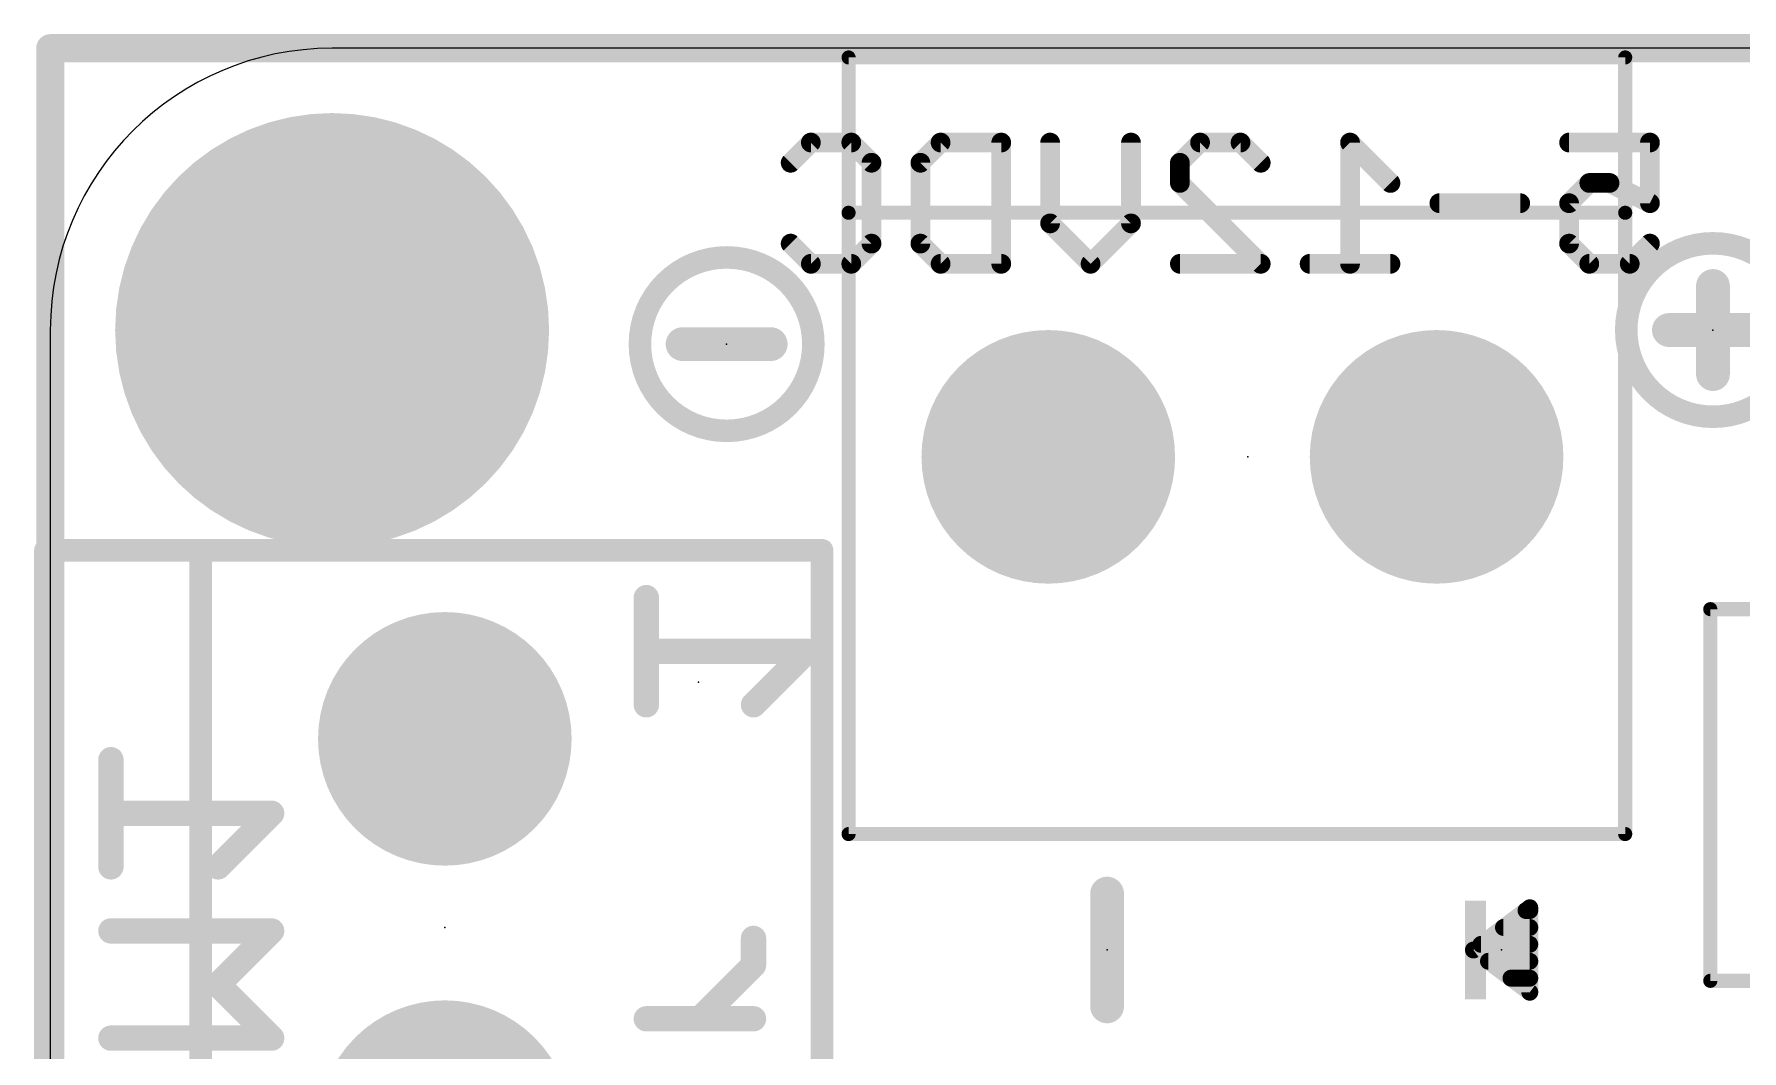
# Model space of a CAD drawing. Extents: x -0.1 to 50.9, y -0.1 to 23.
# Drawn here: x -0.15 to 15.25, y 13.82 to 22.99 of the extents above; entities that cross this region are included whole.
import ezdxf

# ---------------------------------------------------------------- set-up
doc = ezdxf.new("R2010")
doc.units = 0
for name, color, linetype in [('16', 132, 'CONTINUOUS'), ('17', 110, 'CONTINUOUS'), ('20', 53, 'CONTINUOUS'), ('21', 40, 'CONTINUOUS'), ('22', 6, 'CONTINUOUS'), ('23', 40, 'CONTINUOUS'), ('30', 253, 'CONTINUOUS')]:
    doc.layers.add(name, color=color, linetype=linetype)

# ---------------------------------------------------------------- blocks, each defined once
blk = doc.blocks.new('RECT')
blk.add_solid([(-0.5, -0.5), (0.5, -0.5), (-0.5, 0.5), (0.5, 0.5)])
blk = doc.blocks.new('ROUNDP')
at = {"const_width": 0.5}
blk.add_lwpolyline([(0, -0.25, 1), (0, 0.25, 1), (0, -0.25)], format="xyb", dxfattribs=at)

msp = doc.modelspace()

# ---------------------------------------------------------------- linework, layer by layer
at = {"layer": '16', "const_width": 0.254}
for points in [[(0, 22.86), (0, 0)], [(50.8, 22.86), (0, 22.86)]]:
    msp.add_lwpolyline(points, dxfattribs=at)
at = {"layer": '16', "const_width": 0.127}
for points in [[(0.0635, 22.86, 1), (-0.0635, 22.86)], [(0, 22.9235, 1), (0, 22.7965)]]:
    msp.add_lwpolyline(points, format="xyb", dxfattribs=at)
at = {"layer": '20'}
for p, q in [((48.26, 22.86), (2.54, 22.86)), ((0, 20.32), (0, 2.54))]:
    msp.add_line(p, q, dxfattribs=at)
msp.add_arc((2.54, 20.32), 2.54, 90, 180, dxfattribs=at)
at = {"layer": '21'}
for points, const_width in [([(14.195, 22.777), (7.195, 22.777)], 0.127), ([(7.195, 22.777), (7.195, 21.377)], 0.127), ([(14.195, 21.377), (14.195, 22.777)], 0.127), ([(7.195, 21.377), (7.195, 15.777)], 0.127), ([(14.195, 21.377), (7.195, 21.377)], 0.127), ([(14.195, 15.777), (14.195, 21.377)], 0.127), ([(14.986, 20.7168), (14.986, 19.9232)], 0.3048), ([(15.3828, 20.32), (14.5891, 20.32)], 0.3048), ([(6.4928, 20.193), (5.6991, 20.193)], 0.3048), ([(1.356, 18.3352), (-0.044, 18.3352)], 0.2032), ([(-0.044, 18.3352), (-0.044, 11.3352)], 0.2032), ([(6.956, 18.3352), (1.356, 18.3352)], 0.2032), ([(1.356, 18.3352), (1.356, 11.3352)], 0.2032), ([(6.956, 11.3352), (6.956, 18.3352)], 0.2032), ([(14.962, 17.804), (18.312, 17.804)], 0.127), ([(14.962, 14.454), (14.962, 17.804)], 0.127), ([(7.195, 15.777), (14.195, 15.777)], 0.127), ([(9.525, 15.24), (9.525, 14.224)], 0.3048), ([(13.335, 15.113), (12.827, 14.732)], 0.1524), ([(13.3011, 15.0876), (13.335, 15.0876)], 0.1524), ([(13.335, 14.351), (13.335, 15.113)], 0.1524), ([(13.0979, 14.9352), (13.335, 14.9352)], 0.1524), ([(12.827, 14.732), (13.335, 14.351)], 0.1524), ([(12.8947, 14.7828), (13.335, 14.7828)], 0.1524), ([(12.9625, 14.6304), (13.335, 14.6304)], 0.1524), ([(13.1657, 14.478), (13.335, 14.478)], 0.1524), ([(18.312, 14.454), (14.962, 14.454)], 0.127)]:
    msp.add_lwpolyline(points, dxfattribs=dict(at, const_width=const_width))
for points, const_width in [([(7.195, 22.8087, 1), (7.195, 22.7453)], 0.0635), ([(7.2268, 22.777, 1), (7.1633, 22.777)], 0.0635), ([(14.2268, 22.777, 1), (14.1632, 22.777)], 0.0635), ([(14.195, 22.7453, 1), (14.195, 22.8087)], 0.0635), ([(7.2268, 21.377, 1), (7.1633, 21.377)], 0.0635), ([(7.195, 21.4088, 1), (7.195, 21.3453)], 0.0635), ([(7.1633, 21.377, 1), (7.2268, 21.377)], 0.0635), ([(14.2268, 21.377, 1), (14.1632, 21.377)], 0.0635), ([(14.1632, 21.377, 1), (14.2268, 21.377)], 0.0635), ([(14.195, 21.3453, 1), (14.195, 21.4088)], 0.0635), ([(14.986, 19.5383, 1), (14.986, 21.1017, 1), (14.986, 19.5383)], 0.2032), ([(6.096, 19.4113, 1), (6.096, 20.9747, 1), (6.096, 19.4113)], 0.2032), ([(15.0622, 20.7168, 1), (14.9098, 20.7168)], 0.1524), ([(14.5891, 20.3962, 1), (14.5891, 20.2438)], 0.1524), ([(5.6991, 20.2692, 1), (5.6991, 20.1168)], 0.1524), ([(6.4928, 20.1168, 1), (6.4928, 20.2692)], 0.1524), ([(14.9098, 19.9232, 1), (15.0622, 19.9232)], 0.1524), ([(-0.044, 18.386, 1), (-0.044, 18.2844)], 0.1016), ([(0.0068, 18.3352, 1), (-0.0948, 18.3352)], 0.1016), ([(1.356, 18.386, 1), (1.356, 18.2844)], 0.1016), ([(1.4068, 18.3352, 1), (1.3052, 18.3352)], 0.1016), ([(1.356, 18.2844, 1), (1.356, 18.386)], 0.1016), ([(7.0068, 18.3352, 1), (6.9052, 18.3352)], 0.1016), ([(6.956, 18.2844, 1), (6.956, 18.386)], 0.1016), ([(14.962, 17.8358, 1), (14.962, 17.7723)], 0.0635), ([(14.9938, 17.804, 1), (14.9303, 17.804)], 0.0635), ([(7.195, 15.8088, 1), (7.195, 15.7453)], 0.0635), ([(7.1633, 15.777, 1), (7.2268, 15.777)], 0.0635), ([(14.1632, 15.777, 1), (14.2268, 15.777)], 0.0635), ([(14.195, 15.7453, 1), (14.195, 15.8088)], 0.0635), ([(9.6012, 15.24, 1), (9.4488, 15.24)], 0.1524), ([(13.3011, 15.1257, 1), (13.3011, 15.0495)], 0.0762), ([(13.3731, 15.113, 1), (13.2969, 15.113)], 0.0762), ([(13.3579, 15.0825, 1), (13.3121, 15.1435)], 0.0762), ([(13.335, 15.0495, 1), (13.335, 15.1257)], 0.0762), ([(13.0979, 14.9733, 1), (13.0979, 14.8971)], 0.0762), ([(13.335, 14.8971, 1), (13.335, 14.9733)], 0.0762), ([(12.8499, 14.7625, 1), (12.8041, 14.7015)], 0.0762), ([(12.8041, 14.7625, 1), (12.8499, 14.7015)], 0.0762), ([(12.8947, 14.8209, 1), (12.8947, 14.7447)], 0.0762), ([(13.335, 14.7447, 1), (13.335, 14.8209)], 0.0762), ([(12.9625, 14.6685, 1), (12.9625, 14.5923)], 0.0762), ([(13.335, 14.5923, 1), (13.335, 14.6685)], 0.0762), ([(13.1657, 14.5161, 1), (13.1657, 14.4399)], 0.0762), ([(13.335, 14.4399, 1), (13.335, 14.5161)], 0.0762), ([(14.962, 14.4858, 1), (14.962, 14.4223)], 0.0635), ([(14.9303, 14.454, 1), (14.9938, 14.454)], 0.0635), ([(13.2969, 14.351, 1), (13.3731, 14.351)], 0.0762), ([(13.3121, 14.3205, 1), (13.3579, 14.3815)], 0.0762), ([(9.4488, 14.224, 1), (9.6012, 14.224)], 0.1524)]:
    msp.add_lwpolyline(points, format="xyb", dxfattribs=dict(at, const_width=const_width))
at = {"layer": '22'}
for points, const_width in [([(6.6729, 21.8278), (6.8551, 22.01)], 0.1778), ([(6.8551, 22.01), (7.2194, 22.01)], 0.1778), ([(7.2194, 22.01), (7.4016, 21.8278)], 0.1778), ([(7.8423, 21.8278), (8.0244, 22.01)], 0.1778), ([(8.0244, 22.01), (8.571, 22.01)], 0.1778), ([(8.571, 22.01), (8.571, 20.9169)], 0.1778), ([(9.0117, 21.2813), (9.0117, 22.01)], 0.1778), ([(9.7404, 22.01), (9.7404, 21.2813)], 0.1778), ([(10.1811, 21.8278), (10.3632, 22.01)], 0.1778), ([(10.3632, 22.01), (10.7276, 22.01)], 0.1778), ([(10.7276, 22.01), (10.9098, 21.8278)], 0.1778), ([(12.0792, 21.6457), (11.7148, 22.01)], 0.1778), ([(11.7148, 22.01), (11.7148, 20.9169)], 0.1778), ([(13.6892, 22.01), (14.418, 22.01)], 0.1778), ([(14.418, 22.01), (14.418, 21.4635)], 0.1778), ([(7.4016, 21.8278), (7.4016, 21.0991)], 0.1778), ([(7.8423, 21.0991), (7.8423, 21.8278)], 0.1778), ([(10.1811, 21.6457), (10.1811, 21.8278)], 0.1778), ([(10.9098, 20.9169), (10.1811, 21.6457)], 0.1778), ([(13.8714, 21.6457), (13.6892, 21.4635)], 0.1778), ([(14.0536, 21.6457), (13.8714, 21.6457)], 0.1778), ([(14.418, 21.4635), (14.0536, 21.6457)], 0.1778), ([(13.2486, 21.4635), (12.5198, 21.4635)], 0.1778), ([(13.6892, 21.4635), (13.6892, 21.0991)], 0.1778), ([(9.376, 20.9169), (9.0117, 21.2813)], 0.1778), ([(9.7404, 21.2813), (9.376, 20.9169)], 0.1778), ([(6.8551, 20.9169), (6.6729, 21.0991)], 0.1778), ([(7.4016, 21.0991), (7.2194, 20.9169)], 0.1778), ([(8.0244, 20.9169), (7.8423, 21.0991)], 0.1778), ([(13.6892, 21.0991), (13.8714, 20.9169)], 0.1778), ([(14.2358, 20.9169), (14.418, 21.0991)], 0.1778), ([(7.2194, 20.9169), (6.8551, 20.9169)], 0.1778), ([(8.571, 20.9169), (8.0244, 20.9169)], 0.1778), ([(10.1811, 20.9169), (10.9098, 20.9169)], 0.1778), ([(12.0792, 20.9169), (11.3505, 20.9169)], 0.1778), ([(13.8714, 20.9169), (14.2358, 20.9169)], 0.1778), ([(5.3721, 16.942), (5.3721, 17.908)], 0.2286), ([(6.8211, 17.425), (5.3721, 17.425)], 0.2286), ([(6.3381, 16.942), (6.8211, 17.425)], 0.2286), ([(0.5461, 15.4813), (0.5461, 16.4473)], 0.2286), ([(1.9951, 15.9643), (0.5461, 15.9643)], 0.2286), ([(1.5121, 15.4813), (1.9951, 15.9643)], 0.2286), ([(1.9951, 14.9037), (0.5461, 14.9037)], 0.2286), ([(1.5121, 14.4207), (1.9951, 14.9037)], 0.2286), ([(6.3381, 14.5951), (6.3381, 14.8366)], 0.2286), ([(5.8551, 14.1121), (6.3381, 14.5951)], 0.2286), ([(1.9951, 13.9377), (1.5121, 14.4207)], 0.2286), ([(5.3721, 14.1121), (6.3381, 14.1121)], 0.2286), ([(0.5461, 13.9377), (1.9951, 13.9377)], 0.2286)]:
    msp.add_lwpolyline(points, dxfattribs=dict(at, const_width=const_width))
for points, const_width in [([(6.8551, 22.0545, 1), (6.8551, 21.9656)], 0.0889), ([(6.8865, 21.9786, 1), (6.8236, 22.0415)], 0.0889), ([(7.2509, 22.0415, 1), (7.188, 21.9786)], 0.0889), ([(7.2194, 21.9656, 1), (7.2194, 22.0545)], 0.0889), ([(8.0244, 22.0545, 1), (8.0244, 21.9656)], 0.0889), ([(8.0559, 21.9786, 1), (7.993, 22.0415)], 0.0889), ([(8.6155, 22.01, 1), (8.5266, 22.01)], 0.0889), ([(8.571, 21.9656, 1), (8.571, 22.0545)], 0.0889), ([(9.0561, 22.01, 1), (8.9672, 22.01)], 0.0889), ([(9.7849, 22.01, 1), (9.696, 22.01)], 0.0889), ([(10.3632, 22.0545, 1), (10.3632, 21.9656)], 0.0889), ([(10.3947, 21.9786, 1), (10.3318, 22.0415)], 0.0889), ([(10.759, 22.0415, 1), (10.6962, 21.9786)], 0.0889), ([(10.7276, 21.9656, 1), (10.7276, 22.0545)], 0.0889), ([(11.7463, 22.0415, 1), (11.6834, 21.9786)], 0.0889), ([(11.7593, 22.01, 1), (11.6704, 22.01)], 0.0889), ([(13.6892, 22.0545, 1), (13.6892, 21.9656)], 0.0889), ([(14.4624, 22.01, 1), (14.3735, 22.01)], 0.0889), ([(14.418, 21.9656, 1), (14.418, 22.0545)], 0.0889), ([(6.6414, 21.8593, 1), (6.7043, 21.7964)], 0.0889), ([(7.4461, 21.8278, 1), (7.3572, 21.8278)], 0.0889), ([(7.3702, 21.7964, 1), (7.433, 21.8593)], 0.0889), ([(7.8867, 21.8278, 1), (7.7978, 21.8278)], 0.0889), ([(7.8108, 21.8593, 1), (7.8737, 21.7964)], 0.0889), ([(10.2255, 21.8278, 1), (10.1366, 21.8278)], 0.0889), ([(10.1496, 21.8593, 1), (10.2125, 21.7964)], 0.0889), ([(10.8784, 21.7964, 1), (10.9412, 21.8593)], 0.0889), ([(10.2125, 21.6771, 1), (10.1496, 21.6142)], 0.0889), ([(12.0478, 21.6142, 1), (12.1106, 21.6771)], 0.0889), ([(13.8714, 21.6901, 1), (13.8714, 21.6012)], 0.0889), ([(13.9029, 21.6142, 1), (13.84, 21.6771)], 0.0889), ([(14.0735, 21.6854, 1), (14.0337, 21.6059)], 0.0889), ([(14.0536, 21.6012, 1), (14.0536, 21.6901)], 0.0889), ([(10.1366, 21.6457, 1), (10.2255, 21.6457)], 0.0889), ([(12.5198, 21.5079, 1), (12.5198, 21.419)], 0.0889), ([(13.2486, 21.419, 1), (13.2486, 21.5079)], 0.0889), ([(13.7337, 21.4635, 1), (13.6448, 21.4635)], 0.0889), ([(13.6578, 21.4949, 1), (13.7207, 21.432)], 0.0889), ([(14.3735, 21.4635, 1), (14.4624, 21.4635)], 0.0889), ([(14.3981, 21.4237, 1), (14.4379, 21.5032)], 0.0889), ([(9.0431, 21.3127, 1), (8.9802, 21.2498)], 0.0889), ([(8.9672, 21.2813, 1), (9.0561, 21.2813)], 0.0889), ([(9.696, 21.2813, 1), (9.7849, 21.2813)], 0.0889), ([(9.7718, 21.2498, 1), (9.709, 21.3127)], 0.0889), ([(6.7043, 21.1305, 1), (6.6414, 21.0677)], 0.0889), ([(7.3572, 21.0991, 1), (7.4461, 21.0991)], 0.0889), ([(7.433, 21.0677, 1), (7.3702, 21.1305)], 0.0889), ([(7.7978, 21.0991, 1), (7.8867, 21.0991)], 0.0889), ([(7.8737, 21.1305, 1), (7.8108, 21.0677)], 0.0889), ([(13.7207, 21.1305, 1), (13.6578, 21.0677)], 0.0889), ([(13.6448, 21.0991, 1), (13.7337, 21.0991)], 0.0889), ([(14.4494, 21.0677, 1), (14.3866, 21.1305)], 0.0889), ([(6.8551, 20.9614, 1), (6.8551, 20.8725)], 0.0889), ([(6.8236, 20.8855, 1), (6.8865, 20.9483)], 0.0889), ([(7.188, 20.9483, 1), (7.2509, 20.8855)], 0.0889), ([(7.2194, 20.8725, 1), (7.2194, 20.9614)], 0.0889), ([(8.0244, 20.9614, 1), (8.0244, 20.8725)], 0.0889), ([(7.993, 20.8855, 1), (8.0559, 20.9483)], 0.0889), ([(8.5266, 20.9169, 1), (8.6155, 20.9169)], 0.0889), ([(8.571, 20.8725, 1), (8.571, 20.9614)], 0.0889), ([(9.3446, 20.9483, 1), (9.4075, 20.8855)], 0.0889), ([(9.3446, 20.8855, 1), (9.4075, 20.9483)], 0.0889), ([(10.1811, 20.9614, 1), (10.1811, 20.8725)], 0.0889), ([(10.8784, 20.8855, 1), (10.9412, 20.9483)], 0.0889), ([(10.9098, 20.8725, 1), (10.9098, 20.9614)], 0.0889), ([(11.3505, 20.9614, 1), (11.3505, 20.8725)], 0.0889), ([(11.6704, 20.9169, 1), (11.7593, 20.9169)], 0.0889), ([(12.0792, 20.8725, 1), (12.0792, 20.9614)], 0.0889), ([(13.8714, 20.9614, 1), (13.8714, 20.8725)], 0.0889), ([(13.84, 20.8855, 1), (13.9029, 20.9483)], 0.0889), ([(14.2044, 20.9483, 1), (14.2672, 20.8855)], 0.0889), ([(14.2358, 20.8725, 1), (14.2358, 20.9614)], 0.0889), ([(5.4293, 17.908, 1), (5.315, 17.908)], 0.1143), ([(5.3721, 17.4822, 1), (5.3721, 17.3679)], 0.1143), ([(6.8615, 17.3846, 1), (6.7807, 17.4654)], 0.1143), ([(6.8211, 17.3679, 1), (6.8211, 17.4822)], 0.1143), ([(5.315, 16.942, 1), (5.4293, 16.942)], 0.1143), ([(6.2977, 16.9824, 1), (6.3785, 16.9016)], 0.1143), ([(0.6033, 16.4473, 1), (0.489, 16.4473)], 0.1143), ([(0.5461, 16.0215, 1), (0.5461, 15.9072)], 0.1143), ([(2.0355, 15.9239, 1), (1.9547, 16.0047)], 0.1143), ([(1.9951, 15.9072, 1), (1.9951, 16.0215)], 0.1143), ([(1.4717, 15.5217, 1), (1.5525, 15.4409)], 0.1143), ([(0.489, 15.4813, 1), (0.6033, 15.4813)], 0.1143), ([(0.5461, 14.9609, 1), (0.5461, 14.8466)], 0.1143), ([(2.0355, 14.8633, 1), (1.9547, 14.9441)], 0.1143), ([(1.9951, 14.8466, 1), (1.9951, 14.9609)], 0.1143), ([(6.3953, 14.8366, 1), (6.281, 14.8366)], 0.1143), ([(6.281, 14.5951, 1), (6.3953, 14.5951)], 0.1143), ([(6.3785, 14.5547, 1), (6.2977, 14.6355)], 0.1143), ([(1.5525, 14.4611, 1), (1.4717, 14.3803)], 0.1143), ([(1.4717, 14.4611, 1), (1.5525, 14.3803)], 0.1143), ([(5.3721, 14.1692, 1), (5.3721, 14.0549)], 0.1143), ([(5.8147, 14.1525, 1), (5.8955, 14.0717)], 0.1143), ([(6.3381, 14.0549, 1), (6.3381, 14.1692)], 0.1143), ([(0.5461, 13.9948, 1), (0.5461, 13.8805)], 0.1143), ([(1.9547, 13.8973, 1), (2.0355, 13.9781)], 0.1143), ([(1.9951, 13.8805, 1), (1.9951, 13.9948)], 0.1143)]:
    msp.add_lwpolyline(points, format="xyb", dxfattribs=dict(at, const_width=const_width))
at = {"layer": '23'}
for p in [(14.986, 20.32), (6.096, 20.193), (10.795, 19.177), (5.842, 17.145), (3.556, 14.9352), (9.525, 14.732), (13.081, 14.732)]:
    msp.add_point(p, dxfattribs=at)

# ---------------------------------------------------------------- block references
at = {"layer": '17', "xscale": 3.81, "yscale": 3.81}
msp.add_blockref('ROUNDP', (2.54, 20.32), dxfattribs=at)
at = {"layer": '17', "xscale": 2.1844, "yscale": 2.1844}
for p, rotation in [((8.995, 19.177), 180), ((12.495, 19.177), 180), ((3.556, 16.6352), 270), ((3.556, 13.1352), 270)]:
    msp.add_blockref('ROUNDP', p, dxfattribs=dict(at, rotation=rotation))
at = {"layer": '21', "xscale": 0.889, "yscale": 0.1905, "rotation": 90}
msp.add_blockref('RECT', (12.8453, 14.732), dxfattribs=at)
at = {"layer": '30', "xscale": 3.9116, "yscale": 3.9116}
msp.add_blockref('ROUNDP', (2.54, 20.32), dxfattribs=at)
at = {"layer": '30', "xscale": 2.286, "yscale": 2.286}
for p, rotation in [((8.995, 19.177), 180), ((12.495, 19.177), 180), ((3.556, 16.6352), 270), ((3.556, 13.1352), 270)]:
    msp.add_blockref('ROUNDP', p, dxfattribs=dict(at, rotation=rotation))

doc.saveas('drawing.dxf')
